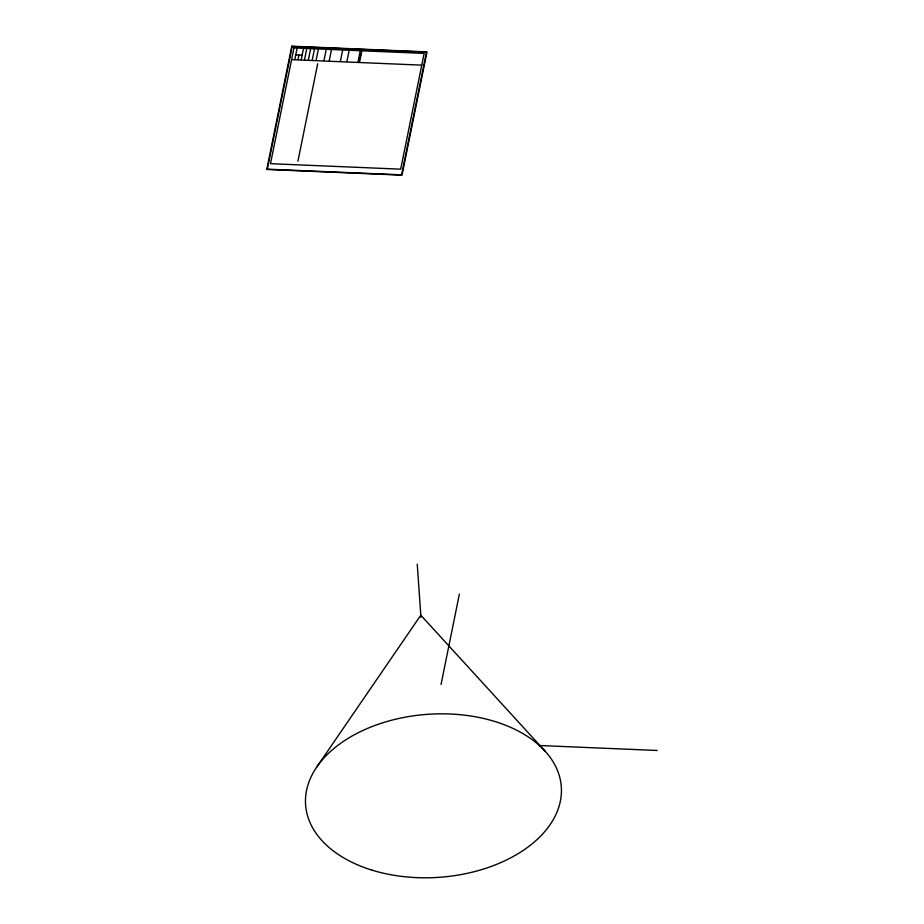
<?xml version="1.0" encoding="UTF-8"?>
<svg xmlns="http://www.w3.org/2000/svg" width="924" height="924" viewBox="0 0 924 924"><rect width="100%" height="100%" fill="white"/><g stroke="black" fill="none" stroke-linecap="round" stroke-linejoin="round"><path stroke-width="1.39" d="M294.86 59.355L297.066 48.498M298.048 59.483L298.949 55.036M301.236 59.621L303.442 48.764M304.493 59.76L306.699 48.903M308.362 59.921L310.568 49.064M312.231 60.083L314.437 49.226M316.1 60.245L318.306 49.388M297.932 161.203L317.683 63.791M323.978 60.58L326.172 49.723M329.233 60.799L331.439 49.942M340.39 61.273L342.585 50.416M346.893 61.55L349.099 50.681M358.05 62.012L360.256 51.155M359.552 62.081L361.758 51.224M441.048 684.453L459.355 594.155M316.643 767.186L420.813 615.199L545.068 751.154M359.517 54.77L361.018 54.839M295.772 54.897L302.136 55.163M358.778 58.397L360.291 58.455M291.591 59.656L421.771 65.142M539.073 745.495L657.195 750.473M417.244 564.206L420.963 617.347M291.788 46.2L266.805 169.45L401.998 175.156L426.992 51.894L291.788 46.2M292.192 46.512L267.313 169.184L401.594 174.844L426.472 52.171L292.192 46.512M293.971 47.921L270.489 163.687L400.681 169.173L424.151 53.407L293.971 47.921M371.725 870.05A128.182 81.705 -4 0 0 561.411 788.842A128.182 81.705 -4 0 0 367.198 728.551A128.182 81.705 -4 0 0 371.725 870.05"/></g></svg>
